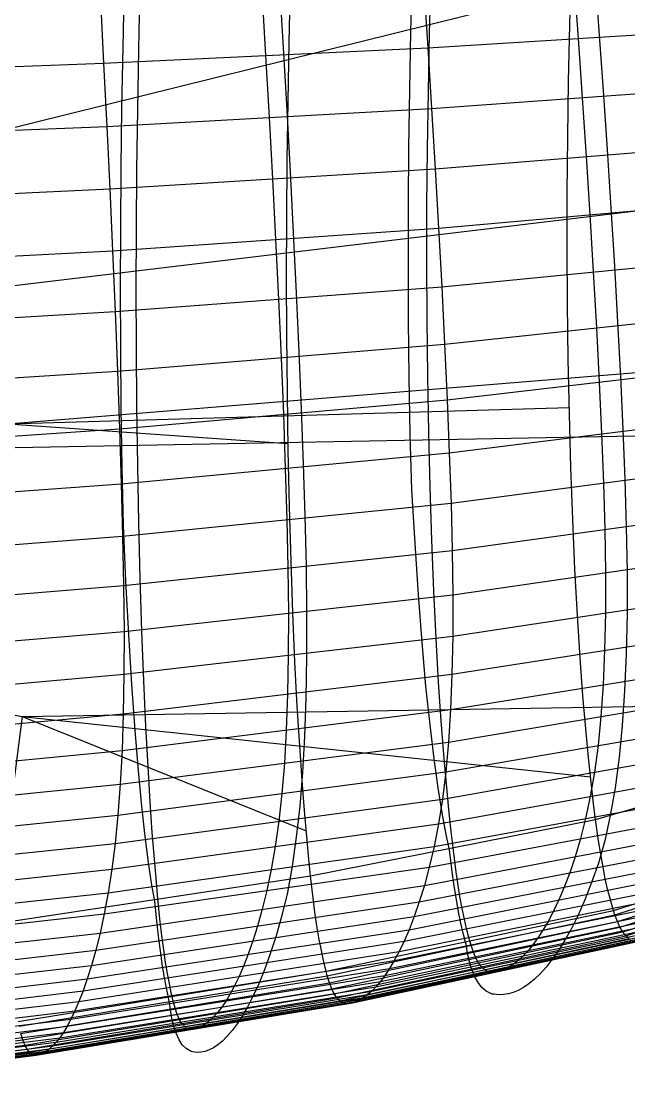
# Model space of a CAD drawing. Extents: x -454 to 454, y -3 to 309.
# Drawn here: x 208.8 to 291.2, y 8.7 to 154.6 of the extents above; entities that cross this region are included whole.
import ezdxf

# ---------------------------------------------------------------- set-up
doc = ezdxf.new("R2010")
doc.units = 0

msp = doc.modelspace()

# ---------------------------------------------------------------- linework, layer by layer
at = {"layer": 'default', "color": 8, "linetype": 'CONTINUOUS'}
for p, q in [((39.634, 98.515, 684.372), (334.782, 171.681, 358.105)), ((39.634, 98.515, 684.372), (298.202, 129.591, 295.527)), ((207.004, 99.972, 230.235), (318.252, 109.082, 106.91)), ((207.004, 99.972, 230.235), (283.119, 102.186, 86.927)), ((207.004, 99.972, 230.235), (245.002, 97.291, 69.142))]:
    msp.add_line(p, q, dxfattribs=at)
at = {"layer": 'default', "color": 4, "linetype": 'CONTINUOUS'}
for p, q in [((261.651, 153.202, 82.969), (261.846, 161.189, 82.572)), ((286.562, 161.418, 32.383), (287.151, 153.285, 31.192)), ((222.609, 151.074, 66.808), (222.784, 159.405, 66.354)), ((243.839, 159.457, 12.067), (244.333, 150.968, 10.799)), ((261.496, 145.293, 83.29), (261.651, 153.202, 82.969)), ((287.151, 153.285, 31.192), (287.716, 145.197, 30.049)), ((222.468, 142.824, 67.179), (222.609, 151.074, 66.808)), ((244.333, 150.968, 10.799), (244.807, 142.526, 9.583)), ((261.384, 137.449, 83.53), (261.496, 145.293, 83.29)), ((287.716, 145.197, 30.049), (288.255, 137.177, 28.961)), ((222.365, 134.641, 67.46), (222.468, 142.824, 67.179)), ((244.807, 142.526, 9.583), (245.259, 134.155, 8.427)), ((261.317, 129.634, 83.671), (261.384, 137.449, 83.53)), ((288.255, 137.177, 28.961), (288.76, 129.241, 27.935)), ((222.3, 126.489, 67.636), (222.365, 134.641, 67.46)), ((245.259, 134.155, 8.427), (245.68, 125.872, 7.338)), ((261.303, 121.827, 83.711), (261.317, 129.634, 83.671)), ((288.76, 129.241, 27.935), (289.239, 121.423, 26.975)), ((222.279, 118.344, 67.701), (222.3, 126.489, 67.636)), ((245.68, 125.872, 7.338), (246.082, 117.713, 6.319)), ((261.338, 114.022, 83.634), (261.303, 121.827, 83.711)), ((289.239, 121.423, 26.975), (289.678, 113.768, 26.097)), ((222.301, 110.201, 67.64), (222.279, 118.344, 67.701)), ((246.082, 117.713, 6.319), (246.45, 109.724, 5.389)), ((261.428, 106.243, 83.452), (261.338, 114.022, 83.634)), ((289.678, 113.768, 26.097), (290.068, 106.336, 25.32)), ((222.369, 102.085, 67.465), (222.301, 110.201, 67.64)), ((246.45, 109.724, 5.389), (246.775, 101.969, 4.567)), ((261.567, 98.548, 83.168), (261.428, 106.243, 83.452)), ((290.068, 106.336, 25.32), (290.396, 99.202, 24.663)), ((222.478, 94.056, 67.179), (222.369, 102.085, 67.465)), ((246.775, 101.969, 4.567), (247.048, 94.525, 3.876)), ((290.396, 99.202, 24.663), (290.666, 92.406, 24.143)), ((261.794, 91.014, 82.713), (261.567, 98.548, 83.168)), ((222.664, 86.195, 66.707), (222.478, 94.056, 67.179)), ((247.048, 94.525, 3.876), (247.274, 87.434, 3.33)), ((290.666, 92.406, 24.143), (290.855, 85.964, 23.782)), ((262.205, 83.742, 81.874), (261.794, 91.014, 82.713)), ((223.005, 78.605, 65.821), (222.664, 86.195, 66.707)), ((247.274, 87.434, 3.33), (247.43, 80.715, 2.957)), ((290.855, 85.964, 23.782), (290.956, 79.877, 23.602)), ((262.664, 76.803, 80.943), (262.205, 83.742, 81.874)), ((247.43, 80.715, 2.957), (247.512, 74.366, 2.778)), ((290.956, 79.877, 23.602), (290.953, 74.147, 23.622)), ((223.388, 71.363, 64.835), (223.005, 78.605, 65.821)), ((263.163, 70.294, 79.926), (262.664, 76.803, 80.943)), ((247.512, 74.366, 2.778), (247.504, 68.393, 2.816)), ((290.953, 74.147, 23.622), (290.85, 68.772, 23.851)), ((223.805, 64.569, 63.754), (223.388, 71.363, 64.835)), ((263.694, 64.365, 78.842), (263.163, 70.294, 79.926)), ((290.85, 68.772, 23.851), (290.632, 63.738, 24.3)), ((247.504, 68.393, 2.816), (247.412, 62.79, 3.08)), ((224.251, 58.379, 62.599), (223.805, 64.569, 63.754)), ((264.243, 59.103, 77.712), (263.694, 64.365, 78.842)), ((247.412, 62.79, 3.08), (247.22, 57.546, 3.58)), ((290.632, 63.738, 24.3), (290.308, 59.044, 24.966)), ((224.71, 52.885, 61.394), (224.251, 58.379, 62.599)), ((264.79, 54.52, 76.592), (264.243, 59.103, 77.712)), ((290.308, 59.044, 24.966), (289.875, 54.663, 25.854)), ((247.22, 57.546, 3.58), (246.94, 52.657, 4.315)), ((265.334, 50.565, 75.481), (264.79, 54.52, 76.592)), ((289.875, 54.663, 25.854), (289.329, 50.588, 26.962)), ((225.17, 48.1, 60.196), (224.71, 52.885, 61.394)), ((246.94, 52.657, 4.315), (246.566, 48.096, 5.289)), ((265.868, 47.161, 74.392), (265.334, 50.565, 75.481)), ((289.329, 50.588, 26.962), (288.676, 46.82, 28.278)), ((225.628, 43.969, 59.006), (225.17, 48.1, 60.196)), ((246.566, 48.096, 5.289), (246.096, 43.857, 6.5)), ((266.411, 44.233, 73.283), (265.868, 47.161, 74.392)), ((288.676, 46.82, 28.278), (287.932, 43.38, 29.764)), ((226.078, 40.413, 57.84), (225.628, 43.969, 59.006)), ((246.096, 43.857, 6.5), (245.534, 39.938, 7.936)), ((266.886, 42.156, 72.319), (266.411, 44.233, 73.283)), ((287.932, 43.38, 29.764), (287.065, 40.364, 31.497)), ((267.252, 39.151, 71.577), (266.886, 42.156, 72.319)), ((226.536, 37.353, 56.652), (226.078, 40.413, 57.84)), ((245.534, 39.938, 7.936), (244.893, 36.361, 9.556)), ((287.065, 40.364, 31.497), (286.156, 37.705, 33.319)), ((267.52, 37.257, 71.033), (267.252, 39.151, 71.577)), ((226.936, 35.182, 55.618), (226.536, 37.353, 56.652)), ((267.813, 35.399, 70.44), (267.52, 37.257, 71.033)), ((286.156, 37.705, 33.319), (285.236, 35.366, 35.171)), ((227.249, 32.046, 54.814), (226.936, 35.182, 55.618)), ((244.893, 36.361, 9.556), (244.15, 33.226, 11.439)), ((268.109, 33.731, 69.838), (267.813, 35.399, 70.44)), ((285.236, 35.366, 35.171), (284.322, 33.289, 37.01)), ((268.412, 32.225, 69.224), (268.109, 33.731, 69.838)), ((244.15, 33.226, 11.439), (243.364, 30.473, 13.431)), ((268.722, 30.861, 68.594), (268.412, 32.225, 69.224)), ((284.322, 33.289, 37.01), (283.415, 31.478, 38.84)), ((227.475, 30.069, 54.228), (227.249, 32.046, 54.814)), ((269.035, 29.633, 67.955), (268.722, 30.861, 68.594)), ((283.415, 31.478, 38.84), (282.526, 29.897, 40.631)), ((227.724, 28.13, 53.59), (227.475, 30.069, 54.228)), ((243.364, 30.473, 13.431), (242.582, 28.03, 15.425)), ((269.181, 29.115, 67.654), (269.035, 29.633, 67.955)), ((282.526, 29.897, 40.631), (281.667, 28.503, 42.371)), ((227.976, 26.389, 52.941), (227.724, 28.13, 53.59)), ((242.582, 28.03, 15.425), (241.8, 25.872, 17.421)), ((269.295, 28.363, 67.433), (269.181, 29.115, 67.654)), ((269.543, 27.145, 66.943), (269.295, 28.363, 67.433)), ((281.667, 28.503, 42.371), (280.821, 27.302, 44.081)), ((228.233, 24.816, 52.28), (227.976, 26.389, 52.941)), ((269.87, 26.012, 66.289), (269.543, 27.145, 66.943)), ((280.821, 27.302, 44.081), (280.004, 26.253, 45.735)), ((228.496, 23.392, 51.6), (228.233, 24.816, 52.28)), ((241.8, 25.872, 17.421), (241.025, 23.989, 19.405)), ((270.277, 25, 65.466), (269.87, 26.012, 66.289)), ((270.757, 24.139, 64.498), (270.277, 25, 65.466)), ((279.199, 25.362, 47.365), (278.414, 24.607, 48.955)), ((280.004, 26.253, 45.735), (279.199, 25.362, 47.365)), ((228.762, 22.11, 50.911), (228.496, 23.392, 51.6)), ((241.025, 23.989, 19.405), (240.264, 22.347, 21.347)), ((271.251, 23.487, 63.471), (270.757, 24.139, 64.498)), ((271.841, 22.985, 62.338), (271.251, 23.487, 63.471)), ((276.913, 23.469, 51.996), (276.2, 23.084, 53.441)), ((277.653, 23.97, 50.497), (276.913, 23.469, 51.996)), ((278.414, 24.607, 48.955), (277.653, 23.97, 50.497)), ((228.885, 21.569, 50.586), (228.762, 22.11, 50.911)), ((240.264, 22.347, 21.347), (239.531, 20.899, 23.233)), ((272.668, 22.588, 60.579), (271.841, 22.985, 62.338)), ((272.881, 22.566, 60.152), (272.668, 22.588, 60.579)), ((273.653, 22.462, 58.621), (272.881, 22.566, 60.152)), ((274.225, 22.52, 57.426), (273.653, 22.462, 58.621)), ((274.868, 22.626, 56.139), (274.225, 22.52, 57.426)), ((275.515, 22.812, 54.822), (274.868, 22.626, 56.139)), ((276.2, 23.084, 53.441), (275.515, 22.812, 54.822)), ((228.983, 20.785, 50.347), (228.885, 21.569, 50.586)), ((229.195, 19.516, 49.817), (228.983, 20.785, 50.347)), ((239.531, 20.899, 23.233), (238.807, 19.652, 25.085)), ((229.475, 18.336, 49.111), (229.195, 19.516, 49.817)), ((238.807, 19.652, 25.085), (238.11, 18.563, 26.878)), ((229.821, 17.283, 48.222), (229.475, 18.336, 49.111)), ((237.423, 17.637, 28.643), (236.753, 16.854, 30.366)), ((238.11, 18.563, 26.878), (237.423, 17.637, 28.643)), ((230.23, 16.386, 47.177), (229.821, 17.283, 48.222)), ((230.648, 15.707, 46.068), (230.23, 16.386, 47.177)), ((236.104, 16.194, 32.035), (235.473, 15.675, 33.658)), ((236.753, 16.854, 30.366), (236.104, 16.194, 32.035)), ((231.156, 15.184, 44.845), (230.648, 15.707, 46.068)), ((231.852, 14.77, 42.945), (231.156, 15.184, 44.845)), ((232.032, 14.746, 42.486), (231.852, 14.77, 42.945)), ((232.694, 14.636, 40.828), (232.032, 14.746, 42.486)), ((233.178, 14.695, 39.537), (232.694, 14.636, 40.828)), ((233.728, 14.804, 38.142), (233.178, 14.695, 39.537)), ((234.28, 14.995, 36.717), (233.728, 14.804, 38.142)), ((234.865, 15.277, 35.221), (234.28, 14.995, 36.717)), ((235.473, 15.675, 33.658), (234.865, 15.277, 35.221))]:
    msp.add_line(p, q, dxfattribs=at)
at = {"layer": 'default', "color": 7, "linetype": 'CONTINUOUS'}
for p, q in [((264.17, 152.911, 77.804), (264.365, 160.839, 77.407)), ((224.738, 150.755, 61.253), (224.913, 159.025, 60.8)), ((283.743, 160.369, 38.075), (284.325, 152.269, 36.895)), ((241.464, 158.399, 18.148), (241.952, 149.944, 16.891)), ((264.013, 145.066, 78.123), (264.17, 152.911, 77.804)), ((284.325, 152.269, 36.895), (284.883, 144.218, 35.763)), ((224.595, 142.57, 61.622), (224.738, 150.755, 61.253)), ((241.952, 149.944, 16.891), (242.42, 141.539, 15.687)), ((263.897, 137.294, 78.36), (264.013, 145.066, 78.123)), ((284.883, 144.218, 35.763), (285.414, 136.238, 34.686)), ((224.487, 134.462, 61.901), (224.595, 142.57, 61.622)), ((242.42, 141.539, 15.687), (242.865, 133.21, 14.542)), ((263.829, 129.561, 78.5), (263.897, 137.294, 78.36)), ((285.414, 136.238, 34.686), (285.915, 128.345, 33.672)), ((224.42, 126.395, 62.075), (224.487, 134.462, 61.901)), ((242.865, 133.21, 14.542), (243.283, 124.971, 13.465)), ((263.811, 121.843, 78.538), (263.829, 129.561, 78.5)), ((285.915, 128.345, 33.672), (286.384, 120.575, 32.721)), ((224.396, 118.342, 62.138), (224.42, 126.395, 62.075)), ((243.283, 124.971, 13.465), (243.675, 116.862, 12.456)), ((263.848, 114.128, 78.463), (263.811, 121.843, 78.538)), ((286.384, 120.575, 32.721), (286.813, 112.983, 31.852)), ((224.42, 110.293, 62.079), (224.396, 118.342, 62.138)), ((243.675, 116.862, 12.456), (244.033, 108.937, 11.536)), ((263.938, 106.437, 78.282), (263.848, 114.128, 78.463)), ((286.813, 112.983, 31.852), (287.191, 105.631, 31.085)), ((224.488, 102.268, 61.905), (224.42, 110.293, 62.079)), ((244.033, 108.937, 11.536), (244.348, 101.264, 10.725)), ((264.077, 98.827, 78.001), (263.938, 106.437, 78.282)), ((287.191, 105.631, 31.085), (287.51, 98.593, 30.439)), ((224.598, 94.328, 61.621), (224.488, 102.268, 61.905)), ((244.348, 101.264, 10.725), (244.613, 93.919, 10.045)), ((264.262, 91.376, 77.626), (264.077, 98.827, 78.001)), ((287.51, 98.593, 30.439), (287.763, 91.923, 29.926)), ((224.748, 86.552, 61.237), (224.598, 94.328, 61.621)), ((244.613, 93.919, 10.045), (244.822, 86.958, 9.507)), ((287.763, 91.923, 29.926), (287.938, 85.648, 29.572)), ((264.493, 84.164, 77.159), (264.262, 91.376, 77.626)), ((224.937, 79.026, 60.751), (224.748, 86.552, 61.237)), ((244.822, 86.958, 9.507), (244.964, 80.41, 9.142)), ((287.938, 85.648, 29.572), (288.026, 79.774, 29.394)), ((264.765, 77.277, 76.609), (264.493, 84.164, 77.159)), ((244.964, 80.41, 9.142), (245.033, 74.281, 8.966)), ((225.161, 71.838, 60.174), (224.937, 79.026, 60.751)), ((288.026, 79.774, 29.394), (288.018, 74.304, 29.411)), ((265.074, 70.813, 75.982), (264.765, 77.277, 76.609)), ((245.033, 74.281, 8.966), (245.02, 68.574, 9)), ((288.018, 74.304, 29.411), (287.914, 69.235, 29.623)), ((225.418, 65.092, 59.512), (225.161, 71.838, 60.174)), ((265.412, 64.918, 75.297), (265.074, 70.813, 75.982)), ((245.02, 68.574, 9), (244.925, 63.286, 9.244)), ((287.914, 69.235, 29.623), (287.711, 64.553, 30.038)), ((225.7, 58.939, 58.787), (225.418, 65.092, 59.512)), ((265.767, 59.669, 74.578), (265.412, 64.918, 75.297)), ((287.711, 64.553, 30.038), (287.412, 60.251, 30.644)), ((244.925, 63.286, 9.244), (244.746, 58.402, 9.707)), ((287.412, 60.251, 30.644), (287.021, 56.303, 31.439)), ((225.997, 53.461, 58.022), (225.7, 58.939, 58.787)), ((244.746, 58.402, 9.707), (244.486, 53.915, 10.377)), ((266.12, 55.078, 73.862), (265.767, 59.669, 74.578)), ((287.021, 56.303, 31.439), (286.539, 52.692, 32.418)), ((266.464, 51.093, 73.165), (266.12, 55.078, 73.862)), ((226.294, 48.668, 57.259), (225.997, 53.461, 58.022)), ((244.486, 53.915, 10.377), (244.147, 49.8, 11.25)), ((286.539, 52.692, 32.418), (285.972, 49.39, 33.569)), ((266.795, 47.641, 72.494), (266.464, 51.093, 73.165)), ((244.147, 49.8, 11.25), (243.732, 46.035, 12.322)), ((226.583, 44.508, 56.514), (226.294, 48.668, 57.259)), ((285.972, 49.39, 33.569), (285.334, 46.387, 34.865)), ((267.113, 44.631, 71.848), (266.795, 47.641, 72.494)), ((243.732, 46.035, 12.322), (243.244, 42.594, 13.58)), ((285.334, 46.387, 34.865), (284.645, 43.672, 36.264)), ((226.862, 40.903, 55.796), (226.583, 44.508, 56.514)), ((267.366, 42.462, 71.335), (267.113, 44.631, 71.848)), ((243.244, 42.594, 13.58), (242.695, 39.465, 14.994)), ((267.747, 39.495, 70.561), (267.366, 42.462, 71.335)), ((284.645, 43.672, 36.264), (283.923, 41.226, 37.729)), ((227.13, 37.761, 55.105), (226.862, 40.903, 55.796)), ((283.923, 41.226, 37.729), (283.187, 39.041, 39.224)), ((242.695, 39.465, 14.994), (242.104, 36.637, 16.519)), ((268.014, 37.645, 70.02), (267.747, 39.495, 70.561)), ((283.187, 39.041, 39.224), (282.443, 37.087, 40.734)), ((227.344, 35.496, 54.555), (227.13, 37.761, 55.105)), ((242.104, 36.637, 16.519), (241.485, 34.091, 18.115)), ((268.305, 35.831, 69.431), (268.014, 37.645, 70.02)), ((282.443, 37.087, 40.734), (281.702, 35.35, 42.238)), ((227.666, 32.398, 53.724), (227.344, 35.496, 54.555)), ((268.597, 34.214, 68.837), (268.305, 35.831, 69.431)), ((281.702, 35.35, 42.238), (280.97, 33.811, 43.725)), ((241.485, 34.091, 18.115), (240.853, 31.816, 19.742)), ((268.893, 32.762, 68.237), (268.597, 34.214, 68.837)), ((280.97, 33.811, 43.725), (280.252, 32.448, 45.181)), ((227.892, 30.466, 53.143), (227.666, 32.398, 53.724)), ((269.194, 31.457, 67.626), (268.893, 32.762, 68.237)), ((280.252, 32.448, 45.181), (279.549, 31.248, 46.609)), ((240.853, 31.816, 19.742), (240.216, 29.783, 21.385)), ((269.501, 30.276, 67.004), (269.194, 31.457, 67.626)), ((279.549, 31.248, 46.609), (278.864, 30.194, 48)), ((228.138, 28.571, 52.509), (227.892, 30.466, 53.143)), ((240.216, 29.783, 21.385), (239.581, 27.976, 23.021)), ((269.64, 29.798, 66.722), (269.501, 30.276, 67.004)), ((269.811, 29.209, 66.375), (269.64, 29.798, 66.722)), ((270.125, 28.269, 65.736), (269.811, 29.209, 66.375)), ((278.191, 29.27, 49.366), (277.533, 28.468, 50.7)), ((278.864, 30.194, 48), (278.191, 29.27, 49.366)), ((228.386, 26.882, 51.87), (228.138, 28.571, 52.509)), ((239.581, 27.976, 23.021), (238.954, 26.375, 24.638)), ((270.457, 27.468, 65.064), (270.125, 28.269, 65.736)), ((276.893, 27.783, 52.001), (276.272, 27.207, 53.262)), ((277.533, 28.468, 50.7), (276.893, 27.783, 52.001)), ((228.637, 25.366, 51.223), (228.386, 26.882, 51.87)), ((238.954, 26.375, 24.638), (238.34, 24.958, 26.221)), ((270.819, 26.805, 64.328), (270.457, 27.468, 65.064)), ((271.206, 26.283, 63.543), (270.819, 26.805, 64.328)), ((271.631, 25.9, 62.68), (271.206, 26.283, 63.543)), ((275.092, 26.358, 55.657), (274.536, 26.057, 56.785)), ((275.674, 26.736, 54.475), (275.092, 26.358, 55.657)), ((276.272, 27.207, 53.262), (275.674, 26.736, 54.475)), ((228.893, 24.002, 50.564), (228.637, 25.366, 51.223)), ((238.34, 24.958, 26.221), (237.737, 23.711, 27.773)), ((271.975, 25.651, 61.983), (271.631, 25.9, 62.68)), ((272.745, 25.544, 60.42), (271.975, 25.651, 61.983)), ((272.799, 25.539, 60.309), (272.745, 25.544, 60.42)), ((273.486, 25.644, 58.915), (272.799, 25.539, 60.309)), ((273.967, 25.82, 57.939), (273.486, 25.644, 58.915)), ((274.536, 26.057, 56.785), (273.967, 25.82, 57.939)), ((229.154, 22.768, 49.893), (228.893, 24.002, 50.564)), ((237.737, 23.711, 27.773), (237.151, 22.616, 29.285)), ((229.272, 22.267, 49.588), (229.154, 22.768, 49.893)), ((229.417, 21.652, 49.214), (229.272, 22.267, 49.588)), ((237.151, 22.616, 29.285), (236.575, 21.657, 30.768)), ((229.685, 20.669, 48.524), (229.417, 21.652, 49.214)), ((229.967, 19.831, 47.797), (229.685, 20.669, 48.524)), ((236.013, 20.825, 32.218), (235.465, 20.115, 33.63)), ((236.575, 21.657, 30.768), (236.013, 20.825, 32.218)), ((230.276, 19.137, 47.001), (229.967, 19.831, 47.797)), ((230.606, 18.59, 46.151), (230.276, 19.137, 47.001)), ((234.423, 19.031, 36.316), (233.925, 18.641, 37.599)), ((234.934, 19.518, 34.999), (234.423, 19.031, 36.316)), ((235.465, 20.115, 33.63), (234.934, 19.518, 34.999)), ((230.969, 18.187, 45.217), (230.606, 18.59, 46.151)), ((231.262, 17.924, 44.461), (230.969, 18.187, 45.217)), ((231.919, 17.807, 42.767), (231.262, 17.924, 44.461)), ((231.966, 17.802, 42.647), (231.919, 17.807, 42.767)), ((232.553, 17.906, 41.134), (231.966, 17.802, 42.647)), ((232.964, 18.086, 40.075), (232.553, 17.906, 41.134)), ((233.45, 18.33, 38.824), (232.964, 18.086, 40.075)), ((233.925, 18.641, 37.599), (233.45, 18.33, 38.824))]:
    msp.add_line(p, q, dxfattribs=at)
at = {"layer": 'default', "color": 3, "linetype": 'CONTINUOUS'}
for p, q in [((283.198, 154.1, 86.785), (283.4, 161.841, 86.417)), ((245.142, 151.723, 68.823), (245.329, 159.837, 68.397)), ((283.036, 146.439, 87.078), (283.198, 154.1, 86.785)), ((244.99, 143.692, 69.169), (245.142, 151.723, 68.823)), ((282.918, 138.851, 87.292), (283.036, 146.439, 87.078)), ((244.876, 135.736, 69.428), (244.99, 143.692, 69.169)), ((282.85, 131.301, 87.415), (282.918, 138.851, 87.292)), ((244.807, 127.821, 69.586), (244.876, 135.736, 69.428)), ((282.837, 123.766, 87.439), (282.85, 131.301, 87.415)), ((244.785, 119.92, 69.636), (244.807, 127.821, 69.586)), ((282.882, 116.234, 87.356), (282.837, 123.766, 87.439)), ((244.814, 112.022, 69.569), (244.785, 119.92, 69.636)), ((282.983, 108.725, 87.173), (282.882, 116.234, 87.356)), ((244.892, 104.148, 69.392), (244.814, 112.022, 69.569)), ((283.138, 101.296, 86.893), (282.983, 108.725, 87.173)), ((245.017, 96.358, 69.108), (244.892, 104.148, 69.392)), ((283.341, 94.022, 86.525), (283.138, 101.296, 86.893)), ((245.184, 88.73, 68.727), (245.017, 96.358, 69.108)), ((283.592, 86.981, 86.069), (283.341, 94.022, 86.525)), ((245.394, 81.346, 68.249), (245.184, 88.73, 68.727)), ((283.887, 80.259, 85.534), (283.592, 86.981, 86.069)), ((245.642, 74.295, 67.684), (245.394, 81.346, 68.249)), ((284.223, 73.949, 84.926), (283.887, 80.259, 85.534)), ((245.926, 67.677, 67.037), (245.642, 74.295, 67.684)), ((284.588, 68.194, 84.265), (284.223, 73.949, 84.926)), ((246.236, 61.641, 66.329), (245.926, 67.677, 67.037)), ((284.97, 63.072, 83.571), (284.588, 68.194, 84.265)), ((285.351, 58.591, 82.881), (284.97, 63.072, 83.571)), ((246.563, 56.267, 65.585), (246.236, 61.641, 66.329)), ((285.721, 54.701, 82.21), (285.351, 58.591, 82.881)), ((246.889, 51.566, 64.842), (246.563, 56.267, 65.585)), ((286.077, 51.331, 81.565), (285.721, 54.701, 82.21)), ((247.207, 47.485, 64.119), (246.889, 51.566, 64.842)), ((286.419, 48.395, 80.945), (286.077, 51.331, 81.565)), ((286.69, 46.278, 80.453), (286.419, 48.395, 80.945)), ((247.513, 43.95, 63.422), (247.207, 47.485, 64.119)), ((247.807, 40.868, 62.751), (247.513, 43.95, 63.422)), ((248.041, 38.646, 62.218), (247.807, 40.868, 62.751))]:
    msp.add_line(p, q, dxfattribs=at)
at = {"layer": 'default', "color": 5, "linetype": 'CONTINUOUS'}
for p, q in [((263.389, 159.285, 27.256), (263.925, 150.991, 26.033)), ((219.54, 157.513, 9.04), (219.979, 148.897, 7.749)), ((263.925, 150.991, 26.033), (304.725, 153.548, 47.756)), ((219.979, 148.897, 7.749), (263.925, 150.991, 26.033)), ((263.925, 150.991, 26.033), (264.44, 142.747, 24.861)), ((173.977, 147.219, -7.176), (219.979, 148.897, 7.749)), ((219.979, 148.897, 7.749), (220.4, 140.332, 6.513)), ((264.44, 142.747, 24.861), (305.327, 145.688, 46.665)), ((220.4, 140.332, 6.513), (264.44, 142.747, 24.861)), ((264.44, 142.747, 24.861), (264.929, 134.577, 23.747)), ((174.318, 138.396, -8.457), (220.4, 140.332, 6.513)), ((220.4, 140.332, 6.513), (220.801, 131.844, 5.338)), ((264.929, 134.577, 23.747), (305.9, 137.9, 45.626)), ((220.801, 131.844, 5.338), (264.929, 134.577, 23.747)), ((264.929, 134.577, 23.747), (265.39, 126.494, 22.697)), ((174.642, 129.653, -9.674), (220.801, 131.844, 5.338)), ((220.801, 131.844, 5.338), (221.177, 123.448, 4.233)), ((265.39, 126.494, 22.697), (306.44, 130.195, 44.647)), ((221.177, 123.448, 4.233), (265.39, 126.494, 22.697)), ((265.39, 126.494, 22.697), (265.821, 118.539, 21.714)), ((174.946, 121.004, -10.818), (221.177, 123.448, 4.233)), ((221.177, 123.448, 4.233), (221.53, 115.184, 3.199)), ((265.821, 118.539, 21.714), (306.947, 122.611, 43.728)), ((221.53, 115.184, 3.199), (265.821, 118.539, 21.714)), ((265.821, 118.539, 21.714), (266.215, 110.766, 20.816)), ((175.231, 112.492, -11.887), (221.53, 115.184, 3.199)), ((221.53, 115.184, 3.199), (221.851, 107.109, 2.256)), ((266.215, 110.766, 20.816), (307.41, 115.2, 42.888)), ((221.851, 107.109, 2.256), (266.215, 110.766, 20.816)), ((266.215, 110.766, 20.816), (266.563, 103.238, 20.024)), ((266.563, 103.238, 20.024), (307.819, 108.024, 42.146)), ((175.49, 104.175, -12.861), (221.851, 107.109, 2.256)), ((221.851, 107.109, 2.256), (222.133, 99.29, 1.426)), ((222.133, 99.29, 1.426), (266.563, 103.238, 20.024)), ((266.563, 103.238, 20.024), (266.855, 96.033, 19.359)), ((266.855, 96.033, 19.359), (308.165, 101.154, 41.52)), ((175.718, 96.12, -13.717), (222.133, 99.29, 1.426)), ((222.133, 99.29, 1.426), (222.37, 91.806, 0.731)), ((222.37, 91.806, 0.731), (266.855, 96.033, 19.359)), ((266.855, 96.033, 19.359), (267.086, 89.203, 18.832)), ((267.086, 89.203, 18.832), (308.44, 94.642, 41.02)), ((175.908, 88.412, -14.431), (222.37, 91.806, 0.731)), ((222.37, 91.806, 0.731), (222.557, 84.712, 0.183)), ((222.557, 84.712, 0.183), (267.086, 89.203, 18.832)), ((267.086, 89.203, 18.832), (267.245, 82.779, 18.471)), ((267.245, 82.779, 18.471), (308.632, 88.517, 40.673)), ((176.057, 81.106, -14.992), (222.557, 84.712, 0.183)), ((222.557, 84.712, 0.183), (222.683, 78.04, -0.188)), ((222.683, 78.04, -0.188), (267.245, 82.779, 18.471)), ((267.245, 82.779, 18.471), (267.323, 76.766, 18.293)), ((267.323, 76.766, 18.293), (308.73, 82.782, 40.495)), ((176.157, 74.234, -15.367), (222.683, 78.04, -0.188)), ((222.683, 78.04, -0.188), (222.742, 71.796, -0.362)), ((267.311, 71.166, 18.319), (308.725, 77.442, 40.504)), ((222.742, 71.796, -0.362), (267.323, 76.766, 18.293)), ((267.323, 76.766, 18.293), (267.311, 71.166, 18.319)), ((176.202, 67.803, -15.537), (222.742, 71.796, -0.362)), ((222.742, 71.796, -0.362), (222.728, 65.981, -0.319)), ((267.211, 65.977, 18.548), (308.618, 72.492, 40.698)), ((222.728, 65.981, -0.319), (267.311, 71.166, 18.319)), ((267.311, 71.166, 18.319), (267.211, 65.977, 18.548)), ((267.018, 61.186, 18.988), (308.404, 67.921, 41.087)), ((176.187, 61.816, -15.479), (222.728, 65.981, -0.319)), ((222.728, 65.981, -0.319), (222.639, 60.594, -0.06)), ((222.639, 60.594, -0.06), (267.211, 65.977, 18.548)), ((267.211, 65.977, 18.548), (267.018, 61.186, 18.988)), ((266.737, 56.782, 19.629), (308.088, 63.719, 41.659)), ((176.111, 56.269, -15.195), (222.639, 60.594, -0.06)), ((222.474, 55.619, 0.425), (267.018, 61.186, 18.988)), ((222.639, 60.594, -0.06), (222.474, 55.619, 0.425)), ((266.369, 52.743, 20.466), (307.673, 59.864, 42.412)), ((267.018, 61.186, 18.988), (266.737, 56.782, 19.629)), ((175.972, 51.147, -14.674), (222.474, 55.619, 0.425)), ((222.236, 51.049, 1.125), (266.737, 56.782, 19.629)), ((222.474, 55.619, 0.425), (222.236, 51.049, 1.125)), ((265.917, 49.048, 21.495), (307.161, 56.336, 43.34)), ((266.737, 56.782, 19.629), (266.369, 52.743, 20.466)), ((221.926, 46.857, 2.034), (266.369, 52.743, 20.466)), ((265.387, 45.67, 22.704), (306.558, 53.11, 44.433)), ((266.369, 52.743, 20.466), (265.917, 49.048, 21.495)), ((175.774, 46.442, -13.929), (222.236, 51.049, 1.125)), ((222.236, 51.049, 1.125), (221.926, 46.857, 2.034)), ((264.79, 42.598, 24.064), (305.878, 50.176, 45.666)), ((221.546, 43.023, 3.149), (265.917, 49.048, 21.495)), ((265.917, 49.048, 21.495), (265.387, 45.67, 22.704)), ((175.517, 42.128, -12.963), (221.926, 46.857, 2.034)), ((221.926, 46.857, 2.034), (221.546, 43.023, 3.149)), ((264.146, 39.821, 25.531), (305.144, 47.522, 46.996)), ((221.101, 39.519, 4.455), (265.387, 45.67, 22.704)), ((265.387, 45.67, 22.704), (264.79, 42.598, 24.064)), ((263.471, 37.321, 27.068), (304.375, 45.132, 48.39)), ((289.311, 33.348, 75.701), (325.096, 44.593, 96.702)), ((175.203, 38.182, -11.783), (221.546, 43.023, 3.149)), ((220.601, 36.333, 5.924), (264.79, 42.598, 24.064)), ((221.546, 43.023, 3.149), (221.101, 39.519, 4.455)), ((262.784, 35.086, 28.634), (303.59, 42.996, 49.813)), ((264.79, 42.598, 24.064), (264.146, 39.821, 25.531)), ((289.648, 32.431, 75.091), (325.462, 43.736, 96.156)), ((290.002, 31.65, 74.448), (325.847, 43.007, 95.582)), ((290.39, 31.004, 73.745), (326.268, 42.404, 94.955)), ((262.089, 33.089, 30.217), (302.797, 41.086, 51.251)), ((290.804, 30.496, 72.995), (326.716, 41.932, 94.286)), ((174.836, 34.577, -10.403), (221.101, 39.519, 4.455)), ((220.062, 33.454, 7.506), (264.146, 39.821, 25.531)), ((221.101, 39.519, 4.455), (220.601, 36.333, 5.924)), ((264.146, 39.821, 25.531), (263.471, 37.321, 27.068)), ((261.397, 31.314, 31.792), (302.007, 39.387, 52.683)), ((219.498, 30.862, 9.162), (263.471, 37.321, 27.068)), ((260.044, 28.348, 34.875), (300.461, 36.548, 55.487)), ((260.713, 29.741, 33.35), (301.226, 37.882, 54.1)), ((263.471, 37.321, 27.068), (262.784, 35.086, 28.634)), ((174.423, 31.3, -8.852), (220.601, 36.333, 5.924)), ((218.923, 28.546, 10.85), (262.784, 35.086, 28.634)), ((220.601, 36.333, 5.924), (220.062, 33.454, 7.506)), ((259.388, 27.122, 36.37), (299.71, 35.374, 56.847)), ((262.784, 35.086, 28.634), (262.089, 33.089, 30.217)), ((258.748, 26.045, 37.827), (298.979, 34.342, 58.173)), ((289.311, 33.348, 75.701), (289.128, 33.922, 76.033)), ((173.979, 28.339, -7.182), (220.062, 33.454, 7.506)), ((218.343, 26.477, 12.554), (262.089, 33.089, 30.217)), ((220.062, 33.454, 7.506), (219.498, 30.862, 9.162)), ((250.31, 25.071, 57.049), (289.311, 33.348, 75.701)), ((250.603, 24.108, 56.382), (289.648, 32.431, 75.091)), ((257.507, 24.284, 40.654), (297.56, 32.653, 60.747)), ((258.12, 25.102, 39.257), (298.261, 33.438, 59.475)), ((262.089, 33.089, 30.217), (261.397, 31.314, 31.792)), ((289.648, 32.431, 75.091), (289.311, 33.348, 75.701)), ((290.002, 31.65, 74.448), (289.648, 32.431, 75.091)), ((173.514, 25.674, -5.436), (219.498, 30.862, 9.162)), ((217.765, 24.639, 14.25), (261.397, 31.314, 31.792)), ((219.498, 30.862, 9.162), (218.923, 28.546, 10.85)), ((250.911, 23.286, 55.68), (290.002, 31.65, 74.448)), ((251.249, 22.606, 54.911), (290.39, 31.004, 73.745)), ((255.773, 22.518, 44.605), (295.575, 30.955, 64.345)), ((256.33, 22.997, 43.335), (296.213, 31.416, 63.188)), ((256.91, 23.585, 42.015), (296.876, 31.982, 61.986)), ((261.397, 31.314, 31.792), (260.713, 29.741, 33.35)), ((290.39, 31.004, 73.745), (290.002, 31.65, 74.448)), ((290.804, 30.496, 72.995), (290.39, 31.004, 73.745)), ((217.194, 23.01, 15.926), (260.713, 29.741, 33.35)), ((251.609, 22.07, 54.09), (290.804, 30.496, 72.995)), ((252.005, 21.677, 53.189), (291.258, 30.124, 72.172)), ((252.325, 21.42, 52.46), (291.625, 29.882, 71.506)), ((253.042, 21.308, 50.825), (292.448, 29.78, 70.015)), ((253.093, 21.303, 50.71), (292.506, 29.776, 69.909)), ((253.733, 21.407, 49.251), (293.239, 29.88, 68.579)), ((254.182, 21.586, 48.23), (293.753, 30.054, 67.648)), ((254.712, 21.826, 47.023), (294.36, 30.287, 66.548)), ((255.23, 22.133, 45.842), (294.953, 30.584, 65.472)), ((260.713, 29.741, 33.35), (260.044, 28.348, 34.875)), ((291.258, 30.124, 72.172), (290.804, 30.496, 72.995)), ((173.041, 23.293, -3.657), (218.923, 28.546, 10.85)), ((216.635, 21.568, 17.567), (260.044, 28.348, 34.875)), ((218.923, 28.546, 10.85), (218.343, 26.477, 12.554)), ((260.044, 28.348, 34.875), (259.388, 27.122, 36.37)), ((172.563, 21.167, -1.861), (218.343, 26.477, 12.554)), ((216.087, 20.3, 19.176), (259.388, 27.122, 36.37)), ((218.343, 26.477, 12.554), (217.765, 24.639, 14.25)), ((259.388, 27.122, 36.37), (258.748, 26.045, 37.827)), ((208.524, 18.233, 41.379), (250.31, 25.071, 57.049)), ((215.03, 18.211, 22.28), (258.12, 25.102, 39.257)), ((215.554, 19.186, 20.743), (258.748, 26.045, 37.827)), ((250.31, 25.071, 57.049), (250.151, 25.674, 57.411)), ((250.603, 24.108, 56.382), (250.31, 25.071, 57.049)), ((258.12, 25.102, 39.257), (257.507, 24.284, 40.654)), ((258.748, 26.045, 37.827), (258.12, 25.102, 39.257)), ((172.087, 19.277, -0.073), (217.765, 24.639, 14.25)), ((208.767, 17.231, 40.666), (250.603, 24.108, 56.382)), ((214.02, 16.644, 25.245), (256.91, 23.585, 42.015)), ((214.518, 17.366, 23.782), (257.507, 24.284, 40.654)), ((217.765, 24.639, 14.25), (217.194, 23.01, 15.926)), ((250.911, 23.286, 55.68), (250.603, 24.108, 56.382)), ((256.91, 23.585, 42.015), (256.33, 22.997, 43.335)), ((257.507, 24.284, 40.654), (256.91, 23.585, 42.015)), ((171.618, 17.604, 1.693), (217.194, 23.01, 15.926)), ((209.023, 16.376, 39.915), (250.911, 23.286, 55.68)), ((209.304, 15.667, 39.091), (251.249, 22.606, 54.911)), ((209.603, 15.109, 38.211), (251.609, 22.07, 54.09)), ((212.62, 15.148, 29.356), (255.23, 22.133, 45.842)), ((213.072, 15.544, 28.028), (255.773, 22.518, 44.605)), ((213.537, 16.038, 26.663), (256.33, 22.997, 43.335)), ((217.194, 23.01, 15.926), (216.635, 21.568, 17.567)), ((251.249, 22.606, 54.911), (250.911, 23.286, 55.68)), ((251.609, 22.07, 54.09), (251.249, 22.606, 54.911)), ((252.005, 21.677, 53.189), (251.609, 22.07, 54.09)), ((255.23, 22.133, 45.842), (254.712, 21.826, 47.023)), ((255.773, 22.518, 44.605), (255.23, 22.133, 45.842)), ((256.33, 22.997, 43.335), (255.773, 22.518, 44.605)), ((171.158, 16.124, 3.42), (216.635, 21.568, 17.567)), ((209.933, 14.697, 37.245), (252.005, 21.677, 53.189)), ((210.199, 14.429, 36.463), (252.325, 21.42, 52.46)), ((210.797, 14.306, 34.708), (253.042, 21.308, 50.825)), ((210.839, 14.301, 34.584), (253.093, 21.303, 50.71)), ((211.372, 14.405, 33.018), (253.733, 21.407, 49.251)), ((211.746, 14.587, 31.921), (254.182, 21.586, 48.23)), ((212.188, 14.833, 30.625), (254.712, 21.826, 47.023)), ((216.635, 21.568, 17.567), (216.087, 20.3, 19.176)), ((252.325, 21.42, 52.46), (252.005, 21.677, 53.189)), ((253.042, 21.308, 50.825), (252.325, 21.42, 52.46)), ((253.093, 21.303, 50.71), (253.042, 21.308, 50.825)), ((253.733, 21.407, 49.251), (253.093, 21.303, 50.71)), ((254.182, 21.586, 48.23), (253.733, 21.407, 49.251)), ((254.712, 21.826, 47.023), (254.182, 21.586, 48.23)), ((170.268, 13.678, 6.764), (215.554, 19.186, 20.743)), ((170.707, 14.821, 5.114), (216.087, 20.3, 19.176)), ((215.554, 19.186, 20.743), (215.03, 18.211, 22.28)), ((216.087, 20.3, 19.176), (215.554, 19.186, 20.743)), ((169.838, 12.678, 8.382), (215.03, 18.211, 22.28)), ((215.03, 18.211, 22.28), (214.518, 17.366, 23.782)), ((164.904, 10.829, 26.926), (209.023, 16.376, 39.915)), ((169.007, 11.071, 11.503), (214.02, 16.644, 25.245)), ((169.417, 11.811, 9.963), (214.518, 17.366, 23.782)), ((209.023, 16.376, 39.915), (208.767, 17.231, 40.666)), ((209.304, 15.667, 39.091), (209.023, 16.376, 39.915)), ((214.02, 16.644, 25.245), (213.537, 16.038, 26.663)), ((214.518, 17.366, 23.782), (214.02, 16.644, 25.245)), ((165.133, 10.098, 26.062), (209.304, 15.667, 39.091)), ((165.379, 9.52, 25.138), (209.603, 15.109, 38.211)), ((165.65, 9.094, 24.122), (209.933, 14.697, 37.245)), ((167.501, 9.219, 17.163), (212.188, 14.833, 30.625)), ((167.856, 9.54, 15.828), (212.62, 15.148, 29.356)), ((168.228, 9.945, 14.431), (213.072, 15.544, 28.028)), ((168.61, 10.45, 12.995), (213.537, 16.038, 26.663)), ((209.603, 15.109, 38.211), (209.304, 15.667, 39.091)), ((209.933, 14.697, 37.245), (209.603, 15.109, 38.211)), ((210.199, 14.429, 36.463), (209.933, 14.697, 37.245)), ((212.188, 14.833, 30.625), (211.746, 14.587, 31.921)), ((212.62, 15.148, 29.356), (212.188, 14.833, 30.625)), ((213.072, 15.544, 28.028), (212.62, 15.148, 29.356)), ((213.537, 16.038, 26.663), (213.072, 15.544, 28.028)), ((165.868, 8.816, 23.301), (210.199, 14.429, 36.463)), ((166.359, 8.686, 21.457), (210.797, 14.306, 34.708)), ((166.394, 8.681, 21.326), (210.839, 14.301, 34.584)), ((166.832, 8.784, 19.679), (211.372, 14.405, 33.018)), ((167.139, 8.968, 18.526), (211.746, 14.587, 31.921)), ((210.797, 14.306, 34.708), (210.199, 14.429, 36.463)), ((210.839, 14.301, 34.584), (210.797, 14.306, 34.708)), ((211.372, 14.405, 33.018), (210.839, 14.301, 34.584)), ((211.746, 14.587, 31.921), (211.372, 14.405, 33.018))]:
    msp.add_line(p, q, dxfattribs=at)
at = {"layer": 'default', "color": 1, "linetype": 'CONTINUOUS'}
for p, q in [((35.835, 93.488, 682.819), (300.448, 98.473, 292)), ((35.835, 93.488, 682.819), (208.92, 60.225, 223.472)), ((208.92, 60.225, 223.472), (321.474, 62.121, 102.104)), ((208.92, 60.225, 223.472), (206.156, 38.664, 48.333)), ((208.92, 60.225, 223.472), (247.445, 44.726, 63.575)), ((208.92, 60.225, 223.472), (285.998, 52.072, 81.707)), ((286.69, 46.278, 80.453), (322.235, 56.694, 100.97)), ((248.041, 38.646, 62.218), (286.69, 46.278, 80.453)), ((287.1, 43.382, 79.71), (286.69, 46.278, 80.453)), ((289.128, 33.922, 76.033), (324.897, 45.13, 96.999)), ((287.386, 41.577, 79.191), (287.1, 43.382, 79.71)), ((287.698, 39.807, 78.626), (287.386, 41.577, 79.191)), ((288.011, 38.229, 78.058), (287.698, 39.807, 78.626)), ((206.646, 32.346, 46.892), (248.041, 38.646, 62.218)), ((248.395, 35.607, 61.413), (248.041, 38.646, 62.218)), ((288.328, 36.813, 77.483), (288.011, 38.229, 78.058)), ((288.651, 35.54, 76.898), (288.328, 36.813, 77.483)), ((248.642, 33.713, 60.849), (248.395, 35.607, 61.413)), ((288.979, 34.388, 76.302), (288.651, 35.54, 76.898)), ((248.912, 31.855, 60.235), (248.642, 33.713, 60.849)), ((250.151, 25.674, 57.411), (289.128, 33.922, 76.033)), ((289.128, 33.922, 76.033), (288.979, 34.388, 76.302)), ((249.183, 30.199, 59.617), (248.912, 31.855, 60.235)), ((249.458, 28.712, 58.992), (249.183, 30.199, 59.617)), ((249.738, 27.374, 58.354), (249.458, 28.712, 58.992)), ((250.022, 26.164, 57.705), (249.738, 27.374, 58.354)), ((208.393, 18.861, 41.766), (250.151, 25.674, 57.411)), ((250.151, 25.674, 57.411), (250.022, 26.164, 57.705))]:
    msp.add_line(p, q, dxfattribs=at)

doc.saveas('drawing.dxf')
